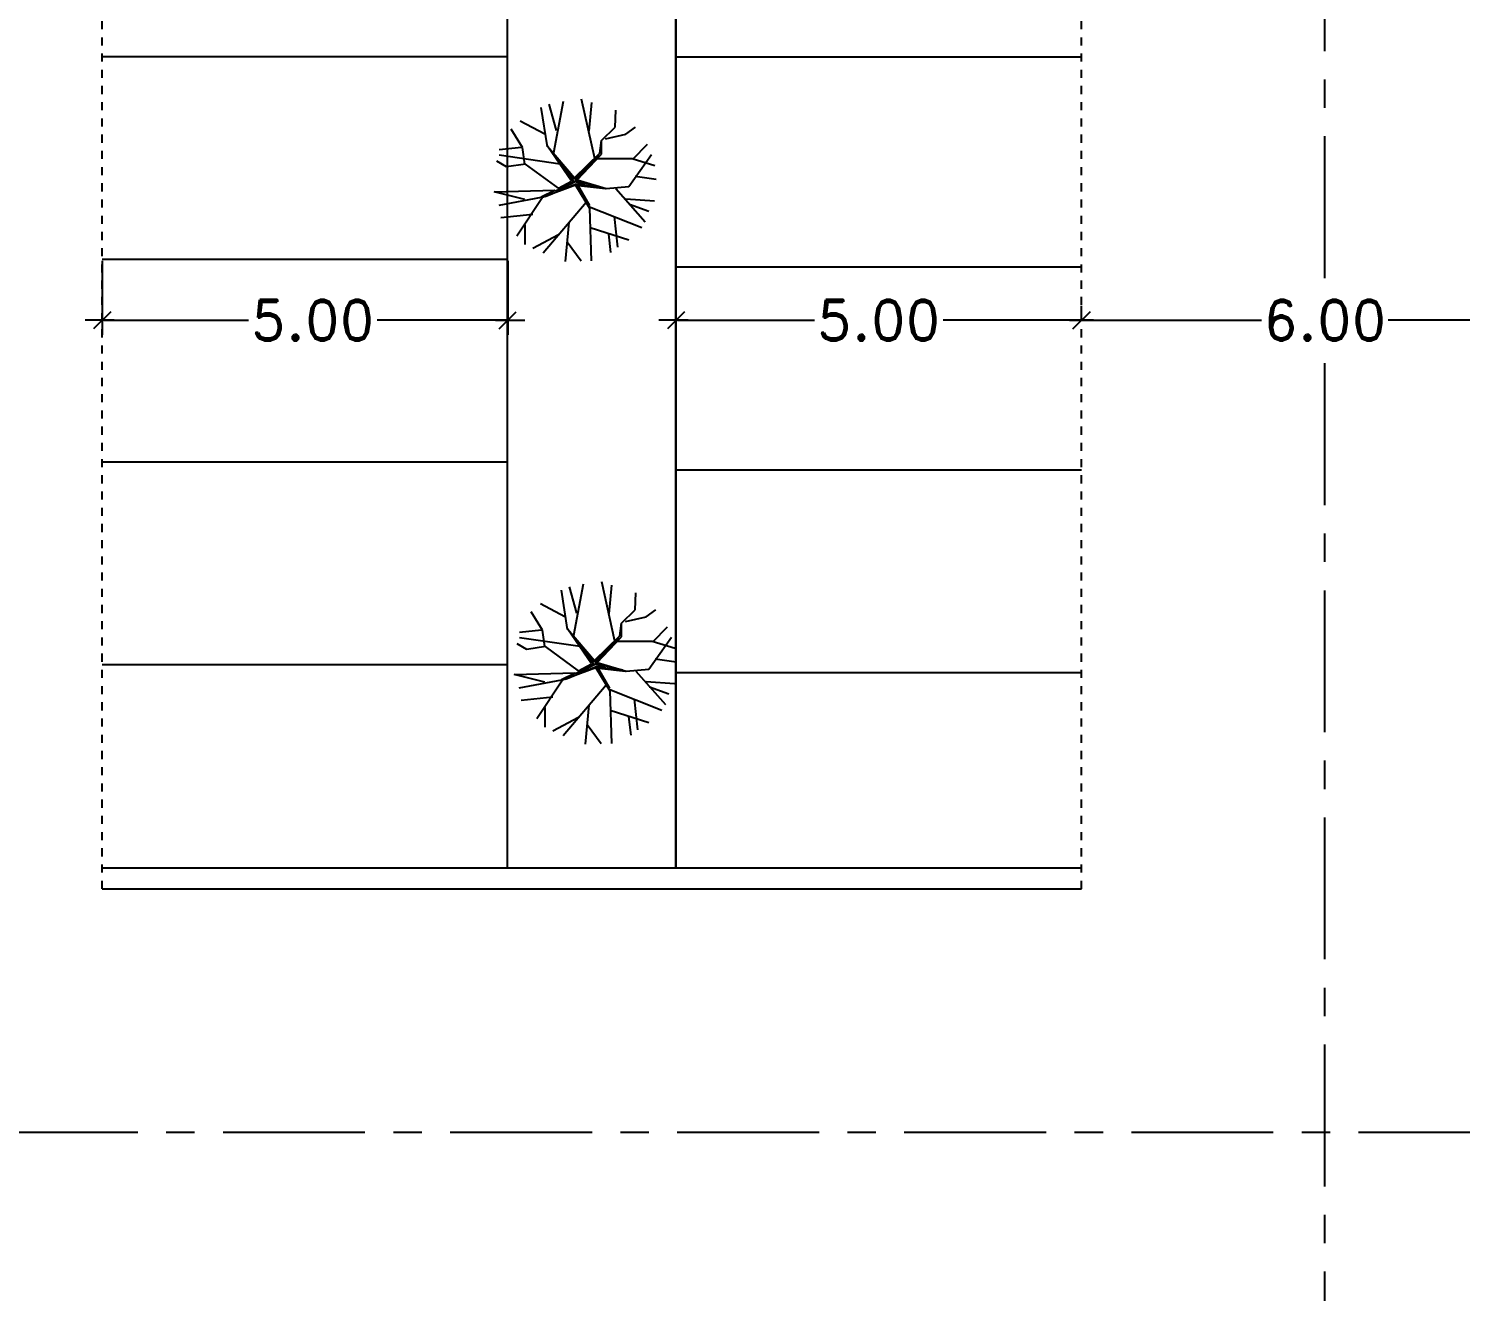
# Model space of a CAD drawing. Header units: millimetres. Extents: x 1590 to 1932, y -48 to 167.
# Drawn here: x 1695.92 to 1713.58, y 57.62 to 73.19 of the extents above; entities that cross this region are included whole.
import ezdxf

# ---------------------------------------------------------------- set-up
doc = ezdxf.new("R2010")
doc.units = ezdxf.units.MM
doc.header["$LTSCALE"] = 0.1
doc.header["$MEASUREMENT"] = 0
doc.header["$PDMODE"] = 35
doc.header["$PDSIZE"] = 0.75
doc.linetypes.add('CENTERX2', pattern=[4, 2.5, -0.5, 0.5, -0.5])
doc.linetypes.add('DASHED', pattern=[0.75, 0.5, -0.25])
doc.layers.get('0').update_dxf_attribs({"linetype": 'CONTINUOUS'})
doc.layers.get('DEFPOINTS').update_dxf_attribs({"linetype": 'CONTINUOUS'})
for name, color, linetype in [('CALLES', 3, 'CONTINUOUS'), ('L-SITE-TREE', 6, 'CONTINUOUS'), ('PARED', 4, 'CONTINUOUS'), ('PAREDES', 3, 'CONTINUOUS')]:
    doc.layers.add(name, color=color, linetype=linetype)
doc.styles.add('ROMAND', font='romand.shx')
doc.dimstyles.new('URBA', dxfattribs={"dimtxt": 20, "dimasz": 0.5, "dimexe": 1.25, "dimexo": 0.63, "dimgap": 0.63, "dimtad": 0, "dimtih": 1, "dimtoh": 1, "dimzin": 1, "dimdsep": 46, "dimtxsty": 'ROMAND', "dimcen": 2.5, "dimclrd": 1, "dimclre": 1, "dimclrt": 3, "dimadec": 0, "dimazin": 0, "dimtfac": 1, "dimtmove": 0, "dimatfit": 3, "dimfxl": 1, "dimtvp": 1, "dimtolj": 1, "dimtzin": 1, "dimarcsym": 0})

# ---------------------------------------------------------------- blocks, each defined once
blk = doc.blocks.new('02PTRX03')
at = {"color": 0, "linetype": 'ByBlock'}
for p, q in [((-0.1647, 0.2091), (-0.2033, 0.4529)), ((-0.1087, 0.31), (-0.1542, 0.4739)), ((-0.1262, 0.1755), (-0.0667, 0.4907)), ((0.126, 0.1376), (0.0454, 0.5033)), ((0.0909, 0.3057), (0.1085, 0.4823)), ((-0.1823, 0.2889), (-0.3329, 0.3688)), ((0.2516, 0.3321), (0.2556, 0.436)), ((-0.3189, 0.2049), (-0.3889, 0.3184)), ((0.1683, 0.2487), (0.2516, 0.3321)), ((0.1925, 0.2595), (0.3186, 0.2889)), ((0.3186, 0.2889), (0.3782, 0.331)), ((-0.3259, 0.2049), (-0.4625, 0.1923)), ((-0.3049, 0.104), (-0.3189, 0.2049)), ((-0.0176, -0.0011), (-0.1647, 0.2133)), ((-0.1647, 0.2133), (0.0008, 0.0186)), ((0.1575, 0.1712), (0.1683, 0.2487)), ((0.1683, 0.1654), (0.1683, 0.2487)), ((0.3606, 0.1334), (0.4517, 0.2259)), ((-0.4169, 0.0872), (-0.4765, 0.1208)), ((-0.0877, 0.104), (-0.4625, 0.1586)), ((-0.3014, 0.104), (-0.4169, 0.0872)), ((-0.0981, -0.0448), (-0.3014, 0.104)), ((-0.1165, 0.1483), (-0.0065, 0.0057)), ((-0.0006, 0.0088), (-0.1165, 0.1483)), ((0.1508, 0.1572), (-0.0006, 0.0088)), ((0.0008, 0.0186), (0.1575, 0.1712)), ((0.0052, -0.0002), (0.1508, 0.1572)), ((0.0183, 0.0066), (0.1683, 0.1654)), ((0.1435, 0.1376), (0.3571, 0.1376)), ((0.3361, -0.0347), (0.4762, 0.1628)), ((0.3571, 0.1376), (0.4972, 0.0956)), ((-0.0065, 0.0057), (-0.0126, -0.0152)), ((0.0183, 0.0066), (0.196, -0.0473)), ((0.3747, 0.0283), (0.5043, 0.0115)), ((-0.494, -0.0683), (-0.1189, -0.0568)), ((-0.3049, -0.1146), (-0.494, -0.0683)), ((-0.2033, -0.0978), (-0.1189, -0.0568)), ((0.0084, -0.0256), (-0.1955, -0.102)), ((-0.1788, -0.0954), (0.0113, -0.018)), ((-0.1165, -0.0625), (0.0052, -0.0032)), ((-0.0126, -0.0152), (-0.1165, -0.0625)), ((-0.0981, -0.0448), (-0.0176, -0.0011)), ((0.1745, -0.0419), (0.0052, -0.0002)), ((0.0052, -0.0032), (0.0676, -0.021)), ((0.0084, -0.0256), (0.1925, -0.0473)), ((0.0084, -0.0256), (0.0944, -0.1692)), ((0.0113, -0.018), (0.1745, -0.0419)), ((0.0172, -0.021), (0.0943, -0.1516)), ((0.196, -0.0473), (0.3361, -0.0347)), ((0.2556, -0.0473), (0.4377, -0.2533)), ((-0.2033, -0.102), (-0.466, -0.1524)), ((-0.1955, -0.102), (-0.3539, -0.3415)), ((0.0729, -0.1342), (-0.1928, -0.4466)), ((0.0944, -0.1608), (0.4167, -0.2869)), ((0.0944, -0.1692), (0.105, -0.4929)), ((0.3186, -0.1104), (0.4937, -0.123)), ((0.3396, -0.144), (0.4587, -0.186)), ((-0.2558, -0.207), (-0.452, -0.2281)), ((-0.0331, -0.2575), (-0.0562, -0.4971)), ((0.2451, -0.2196), (0.2661, -0.4088)), ((-0.3049, -0.2702), (-0.3049, -0.392)), ((-0.0982, -0.3331), (-0.2558, -0.4172)), ((0.0979, -0.2869), (0.3361, -0.3626)), ((0.21, -0.3289), (0.224, -0.4424)), ((-0.0445, -0.3756), (0.0419, -0.4929))]:
    blk.add_line(p, q, dxfattribs=at)
blk = doc.blocks.new('UTP1$0$DIMBLOCK')
at = {"color": 1}
blk.add_line((-7.5, 0), (10.5, 0), dxfattribs=at)
at = {"color": 4}
blk.add_line((-5.25, -5.25), (5.25, 5.25), dxfattribs=at)
blk = doc.blocks.new('*D178')
at = {"layer": 'CALLES', "color": 1, "linetype": 'Continuous', "transparency": 16777216}
for p, q in [((1703.906, 69.66), (1703.906, 69.778)), ((1708.906, 69.66), (1708.906, 69.778)), ((1703.926, 69.598), (1705.612, 69.598)), ((1708.886, 69.598), (1707.199, 69.598))]:
    blk.add_line(p, q, dxfattribs=at)
at = {"layer": 'DEFPOINTS', "color": 0, "linetype": 'Continuous', "transparency": 16777216}
for p in [(1703.906, 69.598), (1708.906, 69.598), (1708.906, 69.598)]:
    blk.add_point(p, dxfattribs=at)
at = {"layer": 'CALLES', "color": 1, "linetype": 'Continuous', "transparency": 16777216, "xscale": 0.02, "yscale": 0.02, "zscale": 0.02, "rotation": 180}
blk.add_blockref('UTP1$0$DIMBLOCK', (1703.906, 69.598), dxfattribs=at)
at = {"layer": 'CALLES', "color": 1, "linetype": 'Continuous', "transparency": 16777216, "xscale": 0.02, "yscale": 0.02, "zscale": 0.02}
blk.add_blockref('UTP1$0$DIMBLOCK', (1708.906, 69.598), dxfattribs=at)
at = {"layer": 'CALLES', "color": 3, "linetype": 'Continuous', "transparency": 16777216, "insert": (1706.406, 69.598), "char_height": 0.5, "attachment_point": 5, "style": 'ROMAND'}
blk.add_mtext('\\A1;5.00', dxfattribs=at)
blk = doc.blocks.new('*D179')
at = {"layer": 'CALLES', "color": 1, "linetype": 'Continuous', "transparency": 16777216}
for p, q in [((1708.906, 69.66), (1708.906, 69.778)), ((1714.906, 69.66), (1714.906, 69.778)), ((1708.926, 69.598), (1711.124, 69.598)), ((1714.886, 69.598), (1712.687, 69.598))]:
    blk.add_line(p, q, dxfattribs=at)
at = {"layer": 'DEFPOINTS', "color": 0, "linetype": 'Continuous', "transparency": 16777216}
for p in [(1708.906, 69.598), (1714.906, 69.598), (1714.906, 69.598)]:
    blk.add_point(p, dxfattribs=at)
at = {"layer": 'CALLES', "color": 1, "linetype": 'Continuous', "transparency": 16777216, "xscale": 0.02, "yscale": 0.02, "zscale": 0.02, "rotation": 180}
blk.add_blockref('UTP1$0$DIMBLOCK', (1708.906, 69.598), dxfattribs=at)
at = {"layer": 'CALLES', "color": 1, "linetype": 'Continuous', "transparency": 16777216, "xscale": 0.02, "yscale": 0.02, "zscale": 0.02}
blk.add_blockref('UTP1$0$DIMBLOCK', (1714.906, 69.598), dxfattribs=at)
at = {"layer": 'CALLES', "color": 3, "linetype": 'Continuous', "transparency": 16777216, "insert": (1711.906, 69.598), "char_height": 0.5, "attachment_point": 5, "style": 'ROMAND'}
blk.add_mtext('\\A1;6.00', dxfattribs=at)
blk = doc.blocks.new('*D276')
at = {"layer": 'CALLES', "color": 1, "linetype": 'Continuous', "lineweight": -2, "transparency": 16777216}
for p, q in [((1696.831, 70.331), (1696.831, 69.418)), ((1701.831, 70.331), (1701.831, 69.418)), ((1696.851, 69.598), (1698.634, 69.598)), ((1701.811, 69.598), (1700.222, 69.598))]:
    blk.add_line(p, q, dxfattribs=at)
at = {"layer": 'DEFPOINTS', "color": 0, "linetype": 'Continuous', "transparency": 16777216}
for p in [(1696.831, 70.393), (1701.831, 70.393), (1696.831, 69.598)]:
    blk.add_point(p, dxfattribs=at)
at = {"layer": 'CALLES', "color": 1, "linetype": 'Continuous', "lineweight": -2, "transparency": 16777216, "xscale": 0.02, "yscale": 0.02, "zscale": 0.02, "rotation": 180}
blk.add_blockref('UTP1$0$DIMBLOCK', (1696.831, 69.598), dxfattribs=at)
at = {"layer": 'CALLES', "color": 1, "linetype": 'Continuous', "lineweight": -2, "transparency": 16777216, "xscale": 0.02, "yscale": 0.02, "zscale": 0.02}
blk.add_blockref('UTP1$0$DIMBLOCK', (1701.831, 69.598), dxfattribs=at)
at = {"layer": 'CALLES', "color": 3, "linetype": 'Continuous', "transparency": 16777216, "insert": (1699.428, 69.598), "char_height": 0.5, "attachment_point": 5, "style": 'ROMAND'}
blk.add_mtext('\\A1;5.00', dxfattribs=at)

msp = doc.modelspace()

# ---------------------------------------------------------------- linework, layer by layer
at = {"color": 2, "linetype": 'Continuous'}
for p, q in [((1701.8305, 72.8476), (1696.8305, 72.8476)), ((1703.9055, 72.8476), (1708.9055, 72.8476)), ((1701.8305, 70.3476), (1696.8305, 70.3476)), ((1703.9055, 70.255), (1708.9055, 70.255)), ((1701.8305, 67.8476), (1696.8305, 67.8476)), ((1703.9055, 67.755), (1708.9055, 67.755)), ((1701.8305, 65.3476), (1696.8305, 65.3476)), ((1703.9055, 65.255), (1708.9055, 65.255))]:
    msp.add_line(p, q, dxfattribs=at)
at = {"layer": 'PARED', "color": 4}
for p, q in [((1701.8305, 62.8476), (1701.8305, 87.8476)), ((1703.9055, 87.8476), (1703.9055, 62.8476)), ((1703.9055, 62.8476), (1703.9055, 87.4509)), ((1696.8305, 62.8476), (1701.8305, 62.8476)), ((1701.8305, 62.8476), (1708.9055, 62.8476)), ((1696.8305, 62.5869), (1708.9055, 62.5869))]:
    msp.add_line(p, q, dxfattribs=at)
at = {"layer": 'PAREDES', "color": 1, "linetype": 'CENTERX2', "ltscale": 7}
for p, q in [((1711.9055, 11.3176), (1711.9055, 91.1083)), ((1636.7211, 59.5869), (1730.0279, 59.5869))]:
    msp.add_line(p, q, dxfattribs=at)
at = {"layer": 'PAREDES', "color": 2, "linetype": 'DASHED'}
for p, q in [((1696.8305, 62.5869), (1696.8305, 88.1083)), ((1708.9055, 62.5869), (1708.9055, 87.7009))]:
    msp.add_line(p, q, dxfattribs=at)

# ---------------------------------------------------------------- block references
at = {"layer": 'L-SITE-TREE', "color": 1, "xscale": 2, "yscale": 2, "zscale": 2}
for p in [(1702.6521, 71.3168), (1702.8997, 65.365)]:
    msp.add_blockref('02PTRX03', p, dxfattribs=at)

# ---------------------------------------------------------------- dimensions: what is measured, and where the dimension line sits
at = {"layer": 'CALLES', "color": 4, "linetype": 'Continuous'}
dim = msp.add_linear_dim(base=(1696.8305, 69.5979), p1=(1701.8305, 70.3931), p2=(1696.8305, 70.3931), dimstyle='URBA', override={"dimtxt": 0.5, "dimasz": 0.02, "dimexe": 0.18, "dimexo": 0.0625, "dimgap": 0.02, "dimzin": 0, "dimblk1": 'UTP1$0$DIMBLOCK', "dimblk2": 'UTP1$0$DIMBLOCK', "dimsah": 1, "dimcen": 0.09, "dimtdec": 4, "dimtofl": 0, "dimtvp": 0, "dimtzin": 0}, dxfattribs=at)
dim.commit()
dim.dimension.update_dxf_attribs({"geometry": '*D276', "text_midpoint": (1699.4279, 69.5979), "dimtype": 160})
at = {"layer": 'CALLES', "color": 2, "linetype": 'Continuous'}
for base, p1, p2, picture, middle in [((1708.9055, 69.5979), (1703.9055, 69.5979), (1708.9055, 69.5979), '*D178', (1706.4055, 69.5979)), ((1714.9055, 69.5979), (1708.9055, 69.5979), (1714.9055, 69.5979), '*D179', (1711.9055, 69.5979))]:
    dim = msp.add_linear_dim(base=base, p1=p1, p2=p2, dimstyle='URBA', override={"dimtxt": 0.5, "dimasz": 0.02, "dimexe": 0.18, "dimexo": 0.0625, "dimgap": 0.02, "dimzin": 0, "dimblk1": 'UTP1$0$DIMBLOCK', "dimblk2": 'UTP1$0$DIMBLOCK', "dimsah": 1, "dimcen": 0.09, "dimtdec": 4, "dimtofl": 0, "dimtmove": 1, "dimtvp": 0, "dimtzin": 0}, dxfattribs=at)
    dim.commit()
    dim.dimension.update_dxf_attribs({"geometry": picture, "text_midpoint": middle})

doc.saveas('drawing.dxf')
